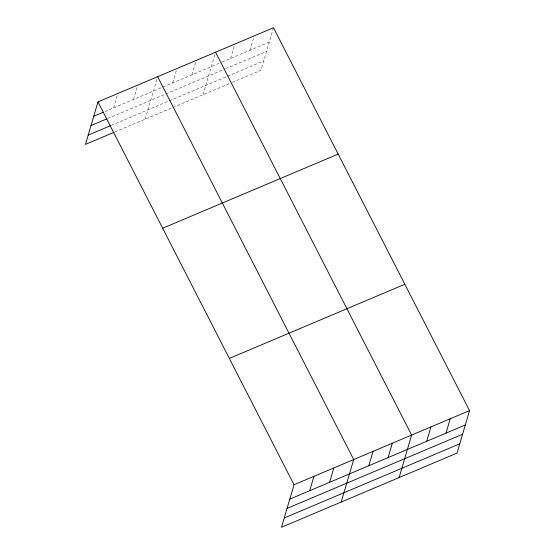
<?xml version="1.0" encoding="UTF-8"?>
<svg xmlns="http://www.w3.org/2000/svg" width="555" height="555" viewBox="0 0 555 555"><rect width="100%" height="100%" fill="white"/><g stroke="black" fill="none" stroke-linecap="round" stroke-linejoin="round"><path stroke-width="0.42" stroke-dasharray="2.77 2.08" d="M113.629 107.864L117.861 93.497M133.526 99.463L137.751 85.088M145.132 119.186L157.641 76.687M172.723 82.903L176.948 68.529M192.03 74.745L196.255 60.377M203.054 94.718L215.562 52.219M230.637 58.428L234.869 44.06M249.944 50.276L254.176 35.908M273.483 27.75L260.975 70.249L230.852 82.972M104.881 111.562L221.376 62.347M222.146 62.021L269.251 42.118M107.719 118.493L224.817 69.021M225.594 68.695L266.518 51.4M111.271 125.368L168.72 101.093M169.49 100.767L226.634 76.625M227.411 76.299L263.701 60.967M114.899 131.958L172.161 107.767M172.938 107.441L230.082 83.299"/><path stroke-width="0.83" d="M97.971 101.898L294.025 484.751L281.517 527.25L457.029 453.102L469.537 410.603L273.483 27.75L97.971 101.898L85.463 144.397L114.108 132.298M309.69 490.717L313.922 476.35M329.58 482.316L333.812 467.948M341.193 502.039L353.701 459.54L157.641 76.687M368.777 465.756L373.009 451.388M388.084 457.598L392.316 443.23M399.114 477.571L411.623 435.071L215.562 52.219M426.698 441.287L430.923 426.913M446.005 433.129L450.23 418.761M93.74 116.266L103.285 112.235M91.006 125.548L106.921 118.825M88.196 135.115L110.473 125.701M162.67 228.237L338.182 154.089M229.326 358.412L404.838 284.264M294.025 484.751L469.537 410.603M289.8 499.118L465.312 424.97M287.067 508.401L462.579 434.253M284.25 517.968L459.762 443.82"/></g></svg>
